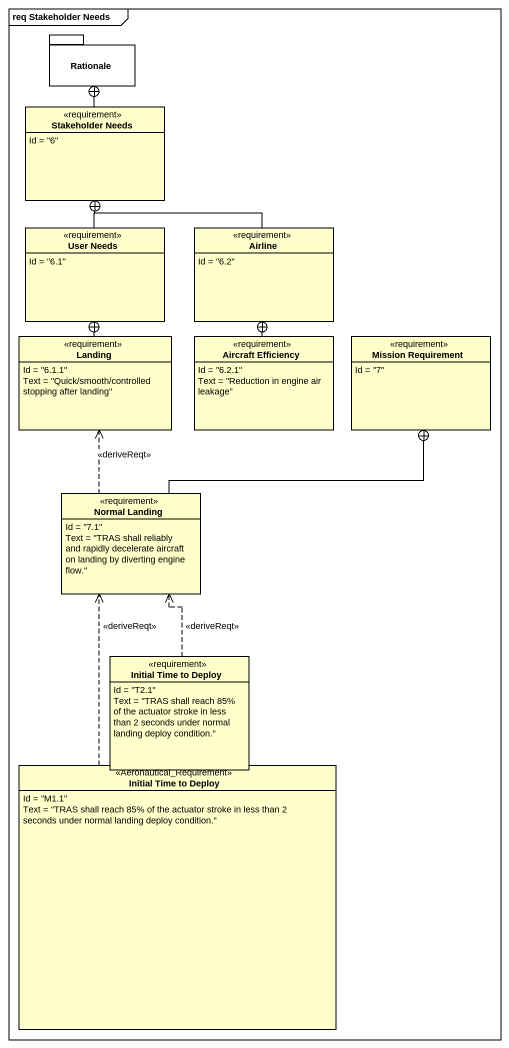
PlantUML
@startuml
mainframe req Stakeholder Needs
hide circle
hide empty members
package Rationale {
}
class "Stakeholder Needs" as Stakeholder_Needs <<requirement>> {
  Id = "6"
}
class "User Needs" as User_Needs <<requirement>> {
  Id = "6.1"
}
class Airline <<requirement>> {
  Id = "6.2"
}
class Landing <<requirement>> {
  Id = "6.1.1"
  Text = "Quick/smooth/controlled stopping after landing"
}
class "Aircraft Efficiency" as Aircraft_Efficiency <<requirement>> {
  Id = "6.2.1"
  Text = "Reduction in engine air leakage"
}
class "Mission Requirement" as Mission_Requirement <<requirement>> {
  Id = "7"
}
class "Normal Landing" as Normal_Landing <<requirement>> {
  Id = "7.1"
  Text = "TRAS shall reliably and rapidly decelerate aircraft on landing by diverting engine flow."
}
class "Initial Time to Deploy" as Initial_Time_to_Deploy <<requirement>> {
  Id = "T2.1"
  Text = "TRAS shall reach 85% of the actuator stroke in less than 2 seconds under normal landing deploy condition."
}
class "Initial Time to Deploy" as Initial_Time_to_Deploy_2 <<Aeronautical_Requirement>> {
  Id = "M1.1"
  Text = "TRAS shall reach 85% of the actuator stroke in less than 2 seconds under normal landing deploy condition."
}
Stakeholder_Needs -up-+ Rationale
User_Needs -up-+ Stakeholder_Needs
Airline -up-+ Stakeholder_Needs
Landing -up-+ User_Needs
Aircraft_Efficiency -up-+ Airline
Normal_Landing .up.> Landing : <<deriveReqt>>
Normal_Landing -right-+ Mission_Requirement
Initial_Time_to_Deploy .up.> Normal_Landing : <<deriveReqt>>
Initial_Time_to_Deploy_2 .up.> Normal_Landing : <<deriveReqt>>
@enduml
